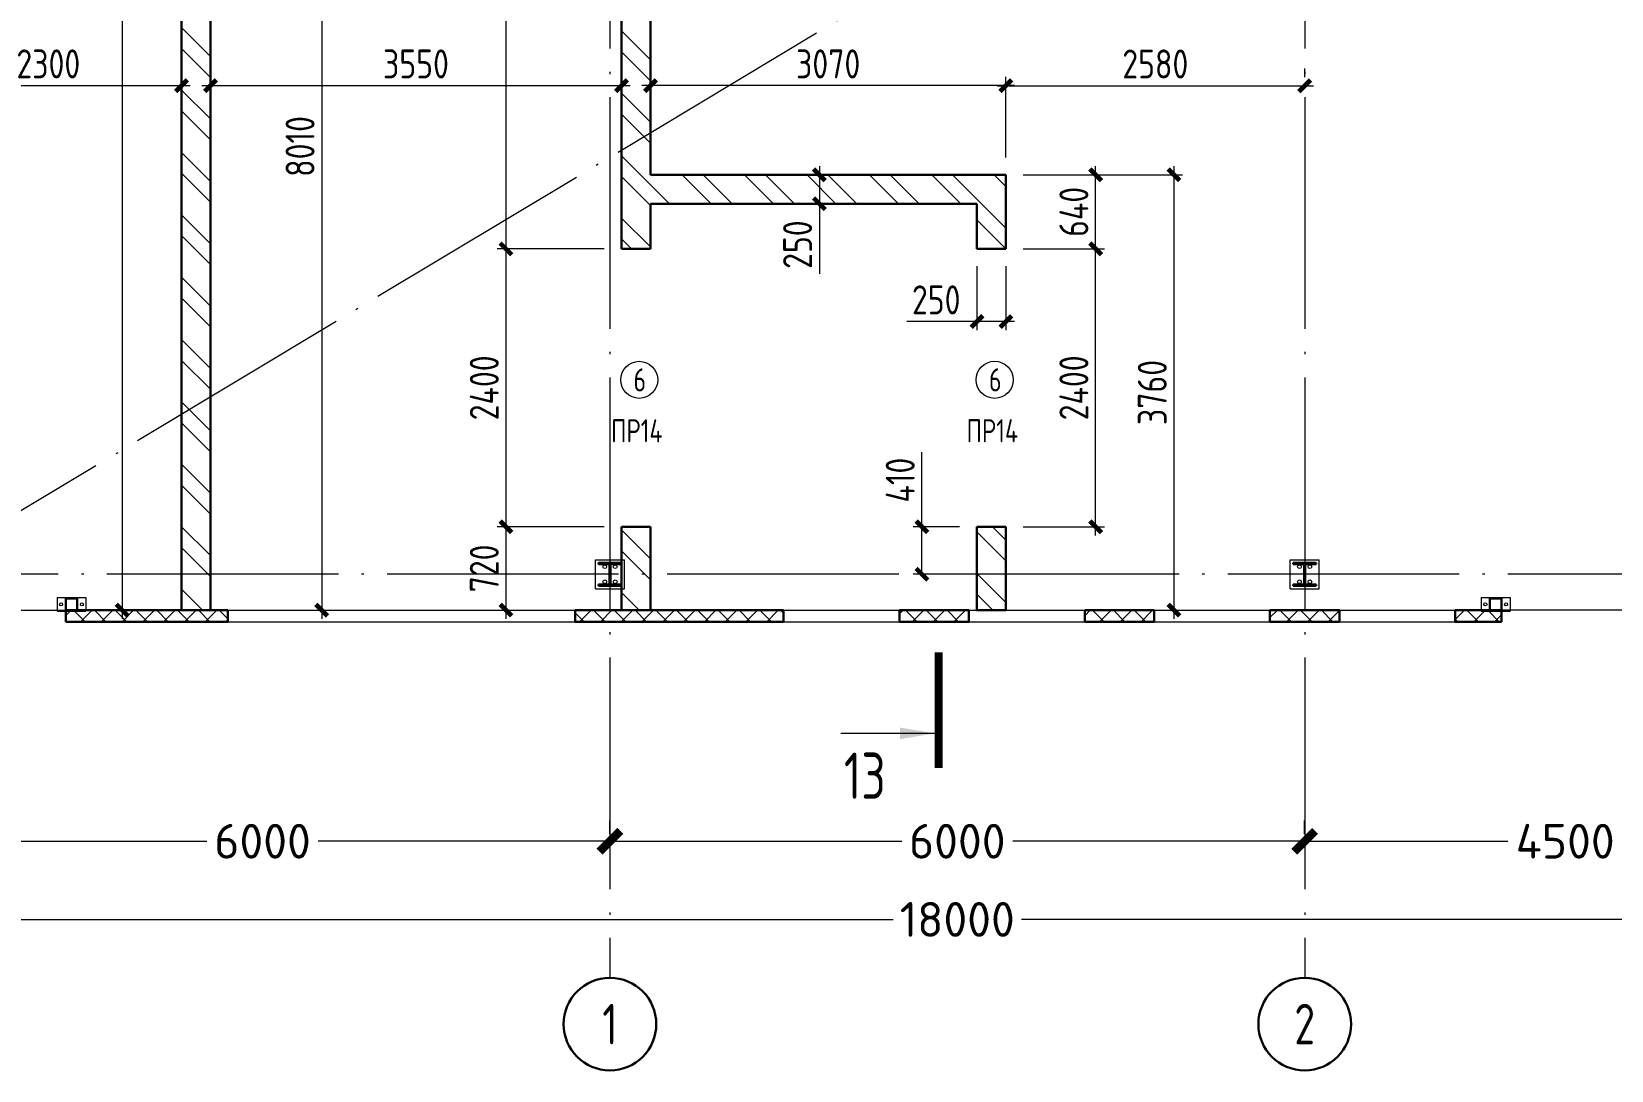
# Model space of a CAD drawing. Extents: x -965262 to 1142518, y -357520 to 71675.
# Drawn here: x 639546 to 653190, y -229648 to -220676 of the extents above; entities that cross this region are included whole.
import ezdxf

# ---------------------------------------------------------------- set-up
doc = ezdxf.new("R2010")
doc.units = 0
doc.header["$LTSCALE"] = 10
doc.linetypes.add('DOTE', pattern=[2.42, 2, -0.2, 0.02, -0.2])
doc.layers.get('0').update_dxf_attribs({"linetype": 'CONTINUOUS', "lineweight": 30})
doc.layers.get('Defpoints').update_dxf_attribs({"linetype": 'CONTINUOUS'})
doc.layers.add('DOTE', color=7, linetype='DOTE', lineweight=9)
doc.styles.add('GOST 2.304', font='isocpeur.ttf', dxfattribs={"width": 0.75, "height": 250})
doc.styles.get("Standard").update_dxf_attribs({"font": 'isocpeur.ttf', "height": 300})
doc.styles.add('ГОСТ 2м', font='isocpeur.ttf', dxfattribs={"width": 0.8, "height": 250})
doc.dimstyles.get("Standard").update_dxf_attribs({"dimscale": 100, "dimtxt": 300, "dimasz": 1.8, "dimexe": 1.8, "dimexo": 0.625, "dimgap": 0.9, "dimtad": 0, "dimdec": 0, "dimzin": 0, "dimdsep": 46, "dimtxsty": 'Standard', "dimblk": 'ARCHTICK', "dimcen": 0.9, "dimclrd": 256, "dimclre": 256, "dimclrt": 256, "dimadec": 0, "dimazin": 0, "dimtfac": 1, "dimtdec": 0, "dimtofl": 0, "dimtmove": 0, "dimatfit": 3, "dimfxl": 1, "dimtolj": 1, "dimtzin": 0, "dimlwd": 15, "dimlwe": 15, "dimarcsym": 0})
doc.dimstyles.new('ГОСТ 2м', dxfattribs={"dimtxt": 250, "dimasz": 100, "dimexe": 75, "dimexo": 150, "dimgap": 62.5, "dimtad": 1, "dimdec": 0, "dimtxsty": 'ГОСТ 2м', "dimblk": 'ARCHTICK', "dimcen": 150, "dimdle": 75, "dimclrd": 256, "dimclre": 256, "dimclrt": 256, "dimadec": 0, "dimazin": 0, "dimtfac": 1, "dimtdec": 0, "dimtmove": 0, "dimatfit": 3, "dimldrblk": 'OBLIQUE', "dimfxl": 1, "dimlwd": 15, "dimlwe": 15, "dimarcsym": 0})

# ---------------------------------------------------------------- blocks, each defined once
blk = doc.blocks.new('MC2#1')
at = {"lineweight": 15}
for p, q in [((-47725, -10175), (-47475, -10175)), ((-47725, -10425), (-47725, -10175)), ((-47475, -10425), (-47475, -10175)), ((-47725, -10425), (-47475, -10425))]:
    blk.add_line(p, q, dxfattribs=at)
for p, q in [((-47700, -10200), (-47500, -10200)), ((-47700, -10212), (-47700, -10200)), ((-47700, -10212), (-47604, -10212)), ((-47604, -10388), (-47604, -10212)), ((-47596, -10388), (-47596, -10212)), ((-47596, -10212), (-47500, -10212)), ((-47500, -10212), (-47500, -10200)), ((-47700, -10400), (-47700, -10388)), ((-47700, -10388), (-47604, -10388)), ((-47700, -10400), (-47500, -10400)), ((-47596, -10388), (-47500, -10388)), ((-47500, -10400), (-47500, -10388))]:
    blk.add_line(p, q)
for centre, major_axis, start_param, end_param in [((-47645, -10235), (-11.3, -11.3), 0.785398, 7.068583), ((-47555, -10235), (-11.3, -11.3), 0.785398, 7.068583), ((-47645, -10365), (-11.3, 11.3), 2.356194490191857, 8.639379797371443), ((-47555, -10365), (-11.3, 11.3), 2.356194490191857, 8.639379797371443)]:
    blk.add_ellipse(centre, major_axis=major_axis, ratio=1, start_param=start_param, end_param=end_param, dxfattribs=at)
blk = doc.blocks.new('EC3')
at = {"lineweight": 15}
for p, q in [((67649, 6194), (67649, 4528)), ((68449, 6194), (67649, 6194)), ((68449, 6194), (68449, 4528)), ((68449, 4528), (67649, 4528))]:
    blk.add_line(p, q, dxfattribs=at)
for p, q in [((68382, 5694), (67715, 5694)), ((67715, 5694), (67715, 5028)), ((68382, 5694), (68382, 5028)), ((68382, 5028), (67715, 5028))]:
    blk.add_line(p, q)
for centre in [(68049, 5961), (68049, 4761)]:
    blk.add_circle(centre, 86.7, dxfattribs=at)
blk = doc.blocks.new('_ArchTick')
at = {"color": 0, "linetype": 'ByBlock', "lineweight": 0, "const_width": 0.4}
blk.add_lwpolyline([(-0.5, -0.5), (0.5, 0.5)], dxfattribs=at)
blk = doc.blocks.new('*D517')
at = {"lineweight": 15, "transparency": 16777216}
for p, q in [((642052, -217588), (642052, -225748)), ((641751, -217663), (642127, -217663)), ((641902, -225673), (641977, -225673))]:
    blk.add_line(p, q, dxfattribs=at)
at = {"layer": 'Defpoints', "color": 0, "lineweight": 15, "transparency": 16777216}
for p in [(641601, -217663, 1808), (642052, -225673), (642052, -225673)]:
    blk.add_point(p, dxfattribs=at)
at = {"lineweight": 15, "transparency": 16777216, "xscale": 100, "yscale": 100, "zscale": 100}
for p, rotation in [((642052, -217663), 90), ((642052, -225673), 270)]:
    blk.add_blockref('_ArchTick', p, dxfattribs=dict(at, rotation=rotation))
at = {"lineweight": 15, "transparency": 16777216, "insert": (641865, -221668), "char_height": 250, "attachment_point": 5, "rotation": 90, "style": 'ГОСТ 2м'}
blk.add_mtext('8010', dxfattribs=at)
blk = doc.blocks.new('_Oblique')
at = {"color": 0, "linetype": 'ByBlock', "lineweight": -2}
blk.add_line((-0.5, -0.5), (0.5, 0.5), dxfattribs=at)
blk = doc.blocks.new('*D519')
at = {"lineweight": 15, "transparency": 16777216}
for p, q in [((643643, -217588), (643643, -222628)), ((643851, -217663), (643568, -217663)), ((644491, -222553), (643568, -222553))]:
    blk.add_line(p, q, dxfattribs=at)
at = {"layer": 'Defpoints', "color": 0, "lineweight": 15, "transparency": 16777216}
for p in [(644001, -217663, 1808), (643643, -222553), (644641, -222553, 1808)]:
    blk.add_point(p, dxfattribs=at)
at = {"lineweight": 15, "transparency": 16777216, "xscale": 100, "yscale": 100, "zscale": 100}
for p, rotation in [((643643, -217663), 90), ((643643, -222553), 270)]:
    blk.add_blockref('_ArchTick', p, dxfattribs=dict(at, rotation=rotation))
at = {"lineweight": 15, "transparency": 16777216, "insert": (643456, -220108), "char_height": 250, "attachment_point": 5, "rotation": 90, "style": 'ГОСТ 2м'}
blk.add_mtext('4890', dxfattribs=at)
blk = doc.blocks.new('*D291')
at = {"lineweight": 15, "transparency": 16777216}
for p, q in [((638541, -220993), (638541, -221068)), ((640841, -220993), (640841, -221068)), ((638466, -221143), (640916, -221143))]:
    blk.add_line(p, q, dxfattribs=at)
at = {"layer": 'Defpoints', "color": 0, "lineweight": 15, "transparency": 16777216}
for p in [(638541, -221143, 1808), (640841, -221143, 1808), (640841, -221143)]:
    blk.add_point(p, dxfattribs=at)
at = {"lineweight": 15, "transparency": 16777216, "xscale": 100, "yscale": 100, "zscale": 100, "rotation": 180}
blk.add_blockref('_ArchTick', (638541, -221143), dxfattribs=at)
at = {"lineweight": 15, "transparency": 16777216, "xscale": 100, "yscale": 100, "zscale": 100}
blk.add_blockref('_ArchTick', (640841, -221143), dxfattribs=at)
at = {"lineweight": 15, "transparency": 16777216, "insert": (639691, -220955), "char_height": 250, "attachment_point": 5, "style": 'ГОСТ 2м'}
blk.add_mtext('2300', dxfattribs=at)
blk = doc.blocks.new('*D292')
at = {"lineweight": 15, "transparency": 16777216}
for p, q in [((641091, -220993), (641091, -221068)), ((644641, -220993), (644641, -221068)), ((641016, -221143), (644716, -221143))]:
    blk.add_line(p, q, dxfattribs=at)
at = {"layer": 'Defpoints', "color": 0, "lineweight": 15, "transparency": 16777216}
for p in [(641091, -221143, 1808), (644641, -221143, 1808), (644641, -221143)]:
    blk.add_point(p, dxfattribs=at)
at = {"lineweight": 15, "transparency": 16777216, "xscale": 100, "yscale": 100, "zscale": 100, "rotation": 180}
blk.add_blockref('_ArchTick', (641091, -221143), dxfattribs=at)
at = {"lineweight": 15, "transparency": 16777216, "xscale": 100, "yscale": 100, "zscale": 100}
blk.add_blockref('_ArchTick', (644641, -221143), dxfattribs=at)
at = {"lineweight": 15, "transparency": 16777216, "insert": (642866, -220955), "char_height": 250, "attachment_point": 5, "style": 'ГОСТ 2м'}
blk.add_mtext('3550', dxfattribs=at)
blk = doc.blocks.new('*D293')
at = {"lineweight": 15, "transparency": 16777216}
for p, q in [((644891, -220993), (644891, -221068)), ((648036, -221143), (644816, -221143)), ((647961, -221763), (647961, -221068))]:
    blk.add_line(p, q, dxfattribs=at)
at = {"layer": 'Defpoints', "color": 0, "lineweight": 15, "transparency": 16777216}
for p in [(644891, -221143), (644891, -221143), (647961, -221913, 1808)]:
    blk.add_point(p, dxfattribs=at)
at = {"lineweight": 15, "transparency": 16777216, "xscale": 100, "yscale": 100, "zscale": 100, "rotation": 180}
blk.add_blockref('_ArchTick', (644891, -221143), dxfattribs=at)
at = {"lineweight": 15, "transparency": 16777216, "xscale": 100, "yscale": 100, "zscale": 100}
blk.add_blockref('_ArchTick', (647961, -221143), dxfattribs=at)
at = {"lineweight": 15, "transparency": 16777216, "insert": (646426, -220955), "char_height": 250, "attachment_point": 5, "style": 'ГОСТ 2м'}
blk.add_mtext('3070', dxfattribs=at)
blk = doc.blocks.new('*D520')
at = {"lineweight": 15, "transparency": 16777216}
for p, q in [((640691, -214013), (640253, -214013)), ((640328, -213938), (640328, -225748)), ((640178, -225673), (640253, -225673))]:
    blk.add_line(p, q, dxfattribs=at)
at = {"layer": 'Defpoints', "color": 0, "lineweight": 15, "transparency": 16777216}
for p in [(640841, -214013, 1808), (640328, -225673), (640328, -225673)]:
    blk.add_point(p, dxfattribs=at)
at = {"lineweight": 15, "transparency": 16777216, "xscale": 100, "yscale": 100, "zscale": 100}
for p, rotation in [((640328, -214013), 90), ((640328, -225673), 270)]:
    blk.add_blockref('_ArchTick', p, dxfattribs=dict(at, rotation=rotation))
at = {"lineweight": 15, "transparency": 16777216, "insert": (640141, -219843), "char_height": 250, "attachment_point": 5, "rotation": 90, "style": 'ГОСТ 2м'}
blk.add_mtext('11660', dxfattribs=at)
blk = doc.blocks.new('*D521')
at = {"lineweight": 15, "transparency": 16777216}
for p, q in [((643643, -222478), (643643, -225028)), ((644491, -222553), (643568, -222553)), ((644492, -224953), (643568, -224953))]:
    blk.add_line(p, q, dxfattribs=at)
at = {"layer": 'Defpoints', "color": 0, "lineweight": 15, "transparency": 16777216}
for p in [(644641, -222553, 1808), (643643, -224953), (644642, -224953, 1808)]:
    blk.add_point(p, dxfattribs=at)
at = {"lineweight": 15, "transparency": 16777216, "xscale": 100, "yscale": 100, "zscale": 100}
for p, rotation in [((643643, -222553), 90), ((643643, -224953), 270)]:
    blk.add_blockref('_ArchTick', p, dxfattribs=dict(at, rotation=rotation))
at = {"lineweight": 15, "transparency": 16777216, "insert": (643456, -223753), "char_height": 250, "attachment_point": 5, "rotation": 90, "style": 'ГОСТ 2м'}
blk.add_mtext('2400', dxfattribs=at)
blk = doc.blocks.new('*D522')
at = {"lineweight": 15, "transparency": 16777216}
for p, q in [((644491, -224953), (643568, -224953)), ((643643, -224878), (643643, -225748)), ((643493, -225673), (643568, -225673))]:
    blk.add_line(p, q, dxfattribs=at)
at = {"layer": 'Defpoints', "color": 0, "lineweight": 15, "transparency": 16777216}
for p in [(644641, -224953, 1808), (643643, -225673), (643643, -225673)]:
    blk.add_point(p, dxfattribs=at)
at = {"lineweight": 15, "transparency": 16777216, "xscale": 100, "yscale": 100, "zscale": 100}
for p, rotation in [((643643, -224953), 90), ((643643, -225673), 270)]:
    blk.add_blockref('_ArchTick', p, dxfattribs=dict(at, rotation=rotation))
at = {"lineweight": 15, "transparency": 16777216, "insert": (643456, -225313), "char_height": 250, "attachment_point": 5, "rotation": 90, "style": 'ГОСТ 2м'}
blk.add_mtext('720', dxfattribs=at)
blk = doc.blocks.new('*D294')
at = {"lineweight": 15, "transparency": 16777216}
for p, q in [((650541, -220994), (650541, -221069)), ((647886, -221144), (650616, -221144)), ((647961, -221763), (647961, -221069))]:
    blk.add_line(p, q, dxfattribs=at)
at = {"layer": 'Defpoints', "color": 0, "lineweight": 15, "transparency": 16777216}
for p in [(650541, -221144), (650541, -221144), (647961, -221913, 1808)]:
    blk.add_point(p, dxfattribs=at)
at = {"lineweight": 15, "transparency": 16777216, "xscale": 100, "yscale": 100, "zscale": 100, "rotation": 180}
blk.add_blockref('_ArchTick', (647961, -221144), dxfattribs=at)
at = {"lineweight": 15, "transparency": 16777216, "xscale": 100, "yscale": 100, "zscale": 100}
blk.add_blockref('_ArchTick', (650541, -221144), dxfattribs=at)
at = {"lineweight": 15, "transparency": 16777216, "insert": (649251, -220956), "char_height": 250, "attachment_point": 5, "style": 'ГОСТ 2м'}
blk.add_mtext('2580', dxfattribs=at)
blk = doc.blocks.new('*D523')
at = {"lineweight": 15, "transparency": 16777216}
for p, q in [((647235, -224953), (647235, -224308)), ((647561, -224953), (647160, -224953)), ((647235, -225363), (647235, -224878)), ((647683, -225363), (647160, -225363))]:
    blk.add_line(p, q, dxfattribs=at)
at = {"layer": 'Defpoints', "color": 0, "lineweight": 15, "transparency": 16777216}
for p in [(647711, -224953, 1808), (647235, -225363), (647833, -225363, -904)]:
    blk.add_point(p, dxfattribs=at)
at = {"lineweight": 15, "transparency": 16777216, "xscale": 100, "yscale": 100, "zscale": 100}
for p, rotation in [((647235, -224953), 90), ((647235, -225363), 270)]:
    blk.add_blockref('_ArchTick', p, dxfattribs=dict(at, rotation=rotation))
at = {"lineweight": 15, "transparency": 16777216, "insert": (647048, -224550), "char_height": 250, "attachment_point": 5, "rotation": 90, "style": 'ГОСТ 2м'}
blk.add_mtext('410', dxfattribs=at)
blk = doc.blocks.new('*D524')
at = {"lineweight": 15, "transparency": 16777216}
for p, q in [((648736, -225028), (648736, -222478)), ((648111, -222553), (648811, -222553)), ((648111, -224953), (648811, -224953))]:
    blk.add_line(p, q, dxfattribs=at)
at = {"layer": 'Defpoints', "color": 0, "lineweight": 15, "transparency": 16777216}
for p in [(647961, -222553, 1808), (648736, -222553), (647961, -224953, 1808)]:
    blk.add_point(p, dxfattribs=at)
at = {"lineweight": 15, "transparency": 16777216, "xscale": 100, "yscale": 100, "zscale": 100}
for p, rotation in [((648736, -222553), 90), ((648736, -224953), 270)]:
    blk.add_blockref('_ArchTick', p, dxfattribs=dict(at, rotation=rotation))
at = {"lineweight": 15, "transparency": 16777216, "insert": (648548, -223753), "char_height": 250, "attachment_point": 5, "rotation": 90, "style": 'ГОСТ 2м'}
blk.add_mtext('2400', dxfattribs=at)
blk = doc.blocks.new('*D525')
at = {"lineweight": 15, "transparency": 16777216}
for p, q in [((648736, -222628), (648736, -221838)), ((648111, -221913), (648811, -221913)), ((648111, -222553), (648811, -222553))]:
    blk.add_line(p, q, dxfattribs=at)
at = {"layer": 'Defpoints', "color": 0, "lineweight": 15, "transparency": 16777216}
for p in [(647961, -221913, 1808), (648736, -221913), (647961, -222553, 1808)]:
    blk.add_point(p, dxfattribs=at)
at = {"lineweight": 15, "transparency": 16777216, "xscale": 100, "yscale": 100, "zscale": 100}
for p, rotation in [((648736, -221913), 90), ((648736, -222553), 270)]:
    blk.add_blockref('_ArchTick', p, dxfattribs=dict(at, rotation=rotation))
at = {"lineweight": 15, "transparency": 16777216, "insert": (648548, -222233), "char_height": 250, "attachment_point": 5, "rotation": 90, "style": 'ГОСТ 2м'}
blk.add_mtext('640', dxfattribs=at)
blk = doc.blocks.new('*D526')
at = {"lineweight": 15, "transparency": 16777216}
for p, q in [((647711, -222703), (647711, -223255)), ((647961, -222703), (647961, -223255)), ((647711, -223180), (647106, -223180)), ((648036, -223180), (647711, -223180))]:
    blk.add_line(p, q, dxfattribs=at)
at = {"layer": 'Defpoints', "color": 0, "lineweight": 15, "transparency": 16777216}
for p in [(647711, -222553, 1808), (647961, -222553, 1808), (647711, -223180)]:
    blk.add_point(p, dxfattribs=at)
at = {"lineweight": 15, "transparency": 16777216, "xscale": 100, "yscale": 100, "zscale": 100, "rotation": 180}
blk.add_blockref('_ArchTick', (647711, -223180), dxfattribs=at)
at = {"lineweight": 15, "transparency": 16777216, "xscale": 100, "yscale": 100, "zscale": 100}
blk.add_blockref('_ArchTick', (647961, -223180), dxfattribs=at)
at = {"lineweight": 15, "transparency": 16777216, "insert": (647359, -222993), "char_height": 250, "attachment_point": 5, "style": 'ГОСТ 2м'}
blk.add_mtext('250', dxfattribs=at)
blk = doc.blocks.new('*D295')
at = {"lineweight": 15, "transparency": 16777216}
for p, q in [((646350, -221838), (646350, -222163)), ((646200, -221913), (646275, -221913)), ((646200, -222163), (646275, -222163)), ((646350, -222163), (646350, -222768))]:
    blk.add_line(p, q, dxfattribs=at)
at = {"layer": 'Defpoints', "color": 0, "lineweight": 15, "transparency": 16777216}
for p in [(646350, -221913), (646350, -222163), (646350, -222163)]:
    blk.add_point(p, dxfattribs=at)
at = {"lineweight": 15, "transparency": 16777216, "xscale": 100, "yscale": 100, "zscale": 100}
for p, rotation in [((646350, -221913), 90), ((646350, -222163), 270)]:
    blk.add_blockref('_ArchTick', p, dxfattribs=dict(at, rotation=rotation))
at = {"lineweight": 15, "transparency": 16777216, "insert": (646162, -222516), "char_height": 250, "attachment_point": 5, "rotation": 90, "style": 'ГОСТ 2м'}
blk.add_mtext('250', dxfattribs=at)
blk = doc.blocks.new('*D527')
at = {"lineweight": 15, "transparency": 16777216}
for p, q in [((649412, -221838), (649412, -225748)), ((648111, -221913), (649487, -221913)), ((649262, -225673), (649337, -225673))]:
    blk.add_line(p, q, dxfattribs=at)
at = {"layer": 'Defpoints', "color": 0, "lineweight": 15, "transparency": 16777216}
for p in [(647961, -221913, 1808), (649412, -225673), (649412, -225673)]:
    blk.add_point(p, dxfattribs=at)
at = {"lineweight": 15, "transparency": 16777216, "xscale": 100, "yscale": 100, "zscale": 100}
for p, rotation in [((649412, -221913), 90), ((649412, -225673), 270)]:
    blk.add_blockref('_ArchTick', p, dxfattribs=dict(at, rotation=rotation))
at = {"lineweight": 15, "transparency": 16777216, "insert": (649225, -223793), "char_height": 250, "attachment_point": 5, "rotation": 90, "style": 'ГОСТ 2м'}
blk.add_mtext('3760', dxfattribs=at)
blk = doc.blocks.new('*D562')
at = {"lineweight": 15, "transparency": 16777216}
for p, q in [((650541, -227606), (650541, -227489)), ((655041, -227606), (655041, -227489)), ((650541, -227669), (652296, -227669)), ((655041, -227669), (653286, -227669))]:
    blk.add_line(p, q, dxfattribs=at)
at = {"layer": 'Defpoints', "color": 0, "lineweight": 15, "transparency": 16777216}
for p in [(650541, -227669), (650541, -227669), (655041, -227669, -1451)]:
    blk.add_point(p, dxfattribs=at)
at = {"lineweight": 15, "transparency": 16777216, "xscale": 180, "yscale": 180, "zscale": 180, "rotation": 180}
blk.add_blockref('_ArchTick', (650541, -227669), dxfattribs=at)
at = {"lineweight": 15, "transparency": 16777216, "xscale": 180, "yscale": 180, "zscale": 180}
blk.add_blockref('_ArchTick', (655041, -227669), dxfattribs=at)
at = {"lineweight": 15, "transparency": 16777216, "insert": (652791, -227669), "char_height": 300, "attachment_point": 5}
blk.add_mtext('\\A1;4500', dxfattribs=at)
blk = doc.blocks.new('*D563')
at = {"lineweight": 15, "transparency": 16777216}
for p, q in [((644541, -227606), (644541, -227489)), ((650541, -227606), (650541, -227489)), ((644541, -227669), (647061, -227669)), ((650541, -227669), (648021, -227669))]:
    blk.add_line(p, q, dxfattribs=at)
at = {"layer": 'Defpoints', "color": 0, "lineweight": 15, "transparency": 16777216}
for p in [(644541, -227669), (644541, -227669), (650541, -227669)]:
    blk.add_point(p, dxfattribs=at)
at = {"lineweight": 15, "transparency": 16777216, "xscale": 180, "yscale": 180, "zscale": 180, "rotation": 180}
blk.add_blockref('_ArchTick', (644541, -227669), dxfattribs=at)
at = {"lineweight": 15, "transparency": 16777216, "xscale": 180, "yscale": 180, "zscale": 180}
blk.add_blockref('_ArchTick', (650541, -227669), dxfattribs=at)
at = {"lineweight": 15, "transparency": 16777216, "insert": (647541, -227669), "char_height": 300, "attachment_point": 5}
blk.add_mtext('\\A1;6000', dxfattribs=at)
blk = doc.blocks.new('*D564')
at = {"lineweight": 15, "transparency": 16777216}
for p, q in [((638541, -227606), (638541, -227489)), ((644541, -227606), (644541, -227489)), ((638541, -227669), (641061, -227669)), ((644541, -227669), (642021, -227669))]:
    blk.add_line(p, q, dxfattribs=at)
at = {"layer": 'Defpoints', "color": 0, "lineweight": 15, "transparency": 16777216}
for p in [(638541, -227669), (638541, -227669), (644541, -227669)]:
    blk.add_point(p, dxfattribs=at)
at = {"lineweight": 15, "transparency": 16777216, "xscale": 180, "yscale": 180, "zscale": 180, "rotation": 180}
blk.add_blockref('_ArchTick', (638541, -227669), dxfattribs=at)
at = {"lineweight": 15, "transparency": 16777216, "xscale": 180, "yscale": 180, "zscale": 180}
blk.add_blockref('_ArchTick', (644541, -227669), dxfattribs=at)
at = {"lineweight": 15, "transparency": 16777216, "insert": (641541, -227669), "char_height": 300, "attachment_point": 5}
blk.add_mtext('\\A1;6000', dxfattribs=at)
blk = doc.blocks.new('*D565')
at = {"lineweight": 15, "transparency": 16777216}
for p, q in [((638541, -228281), (638541, -228164)), ((656541, -228281), (656541, -228164)), ((638541, -228344), (646986, -228344)), ((656541, -228344), (648096, -228344))]:
    blk.add_line(p, q, dxfattribs=at)
at = {"layer": 'Defpoints', "color": 0, "lineweight": 15, "transparency": 16777216}
for p in [(638541, -228344), (656541, -228344), (656541, -228344)]:
    blk.add_point(p, dxfattribs=at)
at = {"lineweight": 15, "transparency": 16777216, "xscale": 180, "yscale": 180, "zscale": 180, "rotation": 180}
blk.add_blockref('_ArchTick', (638541, -228344), dxfattribs=at)
at = {"lineweight": 15, "transparency": 16777216, "xscale": 180, "yscale": 180, "zscale": 180}
blk.add_blockref('_ArchTick', (656541, -228344), dxfattribs=at)
at = {"lineweight": 15, "transparency": 16777216, "insert": (647541, -228344), "char_height": 300, "attachment_point": 5}
blk.add_mtext('\\A1;18000', dxfattribs=at)

msp = doc.modelspace()

# ---------------------------------------------------------------- hatches: boundary and pattern name
at = {"lineweight": 15}
h = msp.add_hatch(dxfattribs=at)
h.set_pattern_fill('ANSI37', color=30, scale=40, angle=90)
h.set_pattern_definition([(135, (2126939.37, -217131.9), (-89.802561, -89.802561), []), (225, (2126939.37, -217131.9), (89.802561, -89.802561), [])])
h.paths.add_polyline_path([(638221.2, -197788.1), (638231.2, -197788.1), (638231.2, -197663.1), (638131.2, -197663.1), (638131.2, -197963.1), (638221.2, -197963.1)])
h.paths.add_polyline_path([(638231.2, -196063.1), (638131.2, -196063.1), (638131.2, -196663.1), (638231.2, -196663.1)])
h.paths.add_polyline_path([(638231.2, -194838.1), (638221.2, -194838.1), (638221.2, -194663.1), (638131.2, -194663.1), (638131.2, -195063.1), (638231.2, -195063.1)])
h.paths.add_polyline_path([(680841.2, -225773.1), (679041.2, -225773.1), (679041.2, -225673.1), (680841.2, -225673.1)])
h.paths.add_polyline_path([(677441.2, -225773.1), (678041.2, -225773.1), (678041.2, -225673.1), (677441.2, -225673.1)])
h.paths.add_polyline_path([(676441.2, -225773.1), (675841.2, -225773.1), (675841.2, -225673.1), (676441.2, -225673.1)])
h.paths.add_polyline_path([(674841.2, -225773.1), (674241.2, -225773.1), (674241.2, -225673.1), (674841.2, -225673.1)])
h.paths.add_polyline_path([(672841.2, -225773.1), (673241.2, -225773.1), (673241.2, -225673.1), (672841.2, -225673.1)])
h.paths.add_polyline_path([(670241.2, -225773.1), (669841.2, -225773.1), (669841.2, -225673.1), (670241.2, -225673.1)])
h.paths.add_polyline_path([(668841.2, -225773.1), (668241.2, -225773.1), (668241.2, -225673.1), (668841.2, -225673.1)])
h.paths.add_polyline_path([(667241.2, -225773.1), (666641.2, -225773.1), (666641.2, -225673.1), (667241.2, -225673.1)])
h.paths.add_polyline_path([(663841.2, -225773.1), (665641.2, -225773.1), (665641.2, -225673.1), (663841.2, -225673.1)])
h.paths.add_polyline_path([(662841.2, -225773.1), (661041.2, -225773.1), (661041.2, -225673.1), (662841.2, -225673.1)])
h.paths.add_polyline_path([(660041.2, -225773.1), (659441.2, -225773.1), (659441.2, -225673.1), (660041.2, -225673.1)])
h.paths.add_polyline_path([(658441.2, -225773.1), (657841.2, -225773.1), (657841.2, -225673.1), (658441.2, -225673.1)])
h.paths.add_polyline_path([(656841.2, -225773.1), (656241.2, -225773.1), (656241.2, -225673.1), (656841.2, -225673.1)])
h.paths.add_polyline_path([(654841.2, -225773.1), (655241.2, -225773.1), (655241.2, -225673.1), (654841.2, -225673.1)])
h.paths.add_polyline_path([(652241.2, -225773.1), (651841.2, -225773.1), (651841.2, -225673.1), (652241.2, -225673.1)])
h.paths.add_polyline_path([(650841.2, -225773.1), (650241.2, -225773.1), (650241.2, -225673.1), (650841.2, -225673.1)])
h.paths.add_polyline_path([(649241.2, -225773.1), (648641.2, -225773.1), (648641.2, -225673.1), (649241.2, -225673.1)])
h.paths.add_polyline_path([(647641.2, -225773.1), (647041.2, -225773.1), (647041.2, -225673.1), (647641.2, -225673.1)])
h.paths.add_polyline_path([(646041.2, -225773.1), (644241.2, -225773.1), (644241.2, -225673.1), (646041.2, -225673.1)])
h.paths.add_polyline_path([(639841.2, -225773.1), (641241.2, -225773.1), (641241.2, -225673.1), (639841.2, -225673.1)])
h.paths.add_polyline_path([(638841.2, -225773.1), (638131.2, -225773.1), (638131.2, -224138.1), (638231.2, -224138.1), (638231.2, -225673.1), (638841.2, -225673.1)])
h.paths.add_polyline_path([(638231.2, -223138.1), (638131.2, -223138.1), (638131.2, -222538.1), (638231.2, -222538.1)])
h.paths.add_polyline_path([(638231.2, -221538.1), (638131.2, -221538.1), (638131.2, -220138.1), (638231.2, -220138.1)])
h.paths.add_polyline_path([(638231.2, -218938.1), (638131.2, -218938.1), (638131.2, -218263.1), (638231.2, -218263.1)])
h.paths.add_polyline_path([(638231.2, -217063.1), (638131.2, -217063.1), (638131.2, -215663.1), (638231.2, -215663.1)])
h.paths.add_polyline_path([(638231.2, -214663.1), (638131.2, -214663.1), (638131.2, -214063.1), (638231.2, -214063.1)])
h.paths.add_polyline_path([(638231.2, -213063.1), (638131.2, -213063.1), (638131.2, -212663.1), (638231.2, -212663.1)])
h.paths.add_polyline_path([(638131.2, -210063.1), (638231.2, -210063.1), (638231.2, -209663.1), (638131.2, -209663.1)])
h.paths.add_polyline_path([(638131.2, -208663.1), (638231.2, -208663.1), (638231.2, -208063.1), (638131.2, -208063.1)])
h.paths.add_polyline_path([(638231.2, -207063.1), (638131.2, -207063.1), (638131.2, -206663.1), (638231.2, -206663.1)])
h.paths.add_polyline_path([(638131.2, -204063.1), (638231.2, -204063.1), (638231.2, -203663.1), (638131.2, -203663.1)])
h.paths.add_polyline_path([(638131.2, -202663.1), (638231.2, -202663.1), (638231.2, -202063.1), (638131.2, -202063.1)])
h.paths.add_polyline_path([(638231.2, -201063.1), (638131.2, -201063.1), (638131.2, -200763.1), (638231.2, -200763.1)])
h.paths.add_polyline_path([(638131.2, -192063.1), (638231.2, -192063.1), (638231.2, -191663.1), (638131.2, -191663.1)])
h.paths.add_polyline_path([(638131.2, -190663.1), (638231.2, -190663.1), (638231.2, -190063.1), (638131.2, -190063.1)])
h.paths.add_polyline_path([(638231.2, -189063.1), (638131.2, -189063.1), (638131.2, -188663.1), (638231.2, -188663.1)])
h.paths.add_polyline_path([(638231.2, -185663.1), (638131.2, -185663.1), (638131.2, -185063.1), (638231.2, -185063.1)])
h.paths.add_polyline_path([(638131.2, -184063.1), (638231.2, -184063.1), (638231.2, -182863), (638131.2, -182863)])
h.paths.add_polyline_path([(638231.2, -180863), (638131.2, -180863), (638131.2, -179223.1), (638231.2, -179223.1)])
h.paths.add_polyline_path([(638131.2, -178223.1), (638231.2, -178223.1), (638231.2, -175863), (638131.2, -175863)])
h.paths.add_polyline_path([(638231.2, -173863), (638131.2, -173863), (638131.2, -172863), (638231.2, -172863)])
h.paths.add_polyline_path([(638231.2, -170863), (638131.2, -170863), (638131.2, -169863), (638231.2, -169863)])
h.paths.add_polyline_path([(638231.2, -167863), (638131.2, -167863), (638131.2, -166763.1), (638231.2, -166763.1)])
h.paths.add_polyline_path([(638131.2, -164363.1), (638231.2, -164363.1), (638231.2, -163663.1), (638131.2, -163663.1)])
h.paths.add_polyline_path([(638131.2, -161663.1), (638231.2, -161663.1), (638231.2, -160928.1), (638131.2, -160928.1)])
h.paths.add_polyline_path([(638231.2, -161028.1), (638741.2, -161028.1), (638741.2, -160928.1), (638231.2, -160928.1)])
h.paths.add_polyline_path([(640741.2, -161028.1), (641741.2, -161028.1), (641741.2, -160928.1), (640741.2, -160928.1)])
h.paths.add_polyline_path([(644206.2, -161028.1), (643741.2, -161028.1), (643741.2, -160928.1), (644206.2, -160928.1)])
h.paths.add_polyline_path([(656866.2, -161028.1), (657976.3, -161028.1), (657976.3, -160928.1), (656866.2, -160928.1)])
h.paths.add_polyline_path([(660976.3, -161028.1), (664791.2, -161028.1), (664791.2, -160928.1), (660976.3, -160928.1)])
h.paths.add_polyline_path([(666291.2, -160928.1), (670791.2, -160928.1), (670791.2, -161028.1), (666291.2, -161028.1)])
h.paths.add_polyline_path([(675976.3, -161028.1), (672291.2, -161028.1), (672291.2, -160928.1), (675976.3, -160928.1)])
h.paths.add_polyline_path([(678976.2, -160928.1), (677976.3, -160928.1), (677976.3, -161028.1), (678976.2, -161028.1)])
h.paths.add_polyline_path([(679976.2, -160928.1), (681476.2, -160928.1), (681476.2, -161028.1), (679976.2, -161028.1)])
h.paths.add_polyline_path([(683976.3, -161028.1), (682976.2, -161028.1), (682976.2, -160928.1), (683976.3, -160928.1)])
h.paths.add_polyline_path([(685976.3, -161028.1), (686976.2, -161028.1), (686976.2, -160928.1), (685976.3, -160928.1)])
h.paths.add_polyline_path([(686876.2, -161028.1), (686976.2, -161028.1), (686976.2, -164293.1), (686876.2, -164293.1)])
h.paths.add_polyline_path([(686876.2, -167553.1), (686976.2, -167553.1), (686976.2, -169063.1), (686876.2, -169063.1)])
h.paths.add_polyline_path([(686876.2, -173863.1), (686976.2, -173863.1), (686976.2, -171663.1), (686876.2, -171663.1)])
h.paths.add_polyline_path([(686876.2, -176863.1), (686976.2, -176863.1), (686976.2, -175863.1), (686876.2, -175863.1)])
h.paths.add_polyline_path([(686876.2, -178863.1), (686976.2, -178863.1), (686976.2, -181063.1), (686876.2, -181063.1)])
h.paths.add_polyline_path([(686876.2, -186363.4), (686976.2, -186363.4), (686976.2, -183663.1), (686876.2, -183663.1)])
h.paths.add_polyline_path([(686976.2, -185028.1), (688176.2, -185028.1), (688176.2, -184928.1), (686976.2, -184928.1)])
h.paths.add_polyline_path([(686976.2, -190363.1), (686876.2, -190363.1), (686876.2, -187363.4), (686976.2, -187363.4)])
h.paths.add_polyline_path([(686741.2, -190463.1), (687276.2, -190463.1), (687276.2, -190363.1), (686741.2, -190363.1)])
h = msp.add_hatch(dxfattribs=at)
h.set_pattern_fill('ANSI32', color=1, scale=40, angle=90)
h.set_pattern_definition([(135, (726689.56, -329300.55), (-269.4077, -269.4077), []), (135, (726689.56, -329120.94), (-269.4077, -269.4077), [])])
h.paths.add_polyline_path([(641091.2, -217663.1), (641601.2, -217663.1), (641601.2, -217413.1), (641091.2, -217413.1), (641091.2, -214263.1), (641601.2, -214263.1), (641601.2, -214013.1), (640841.2, -214013.1), (640841.2, -225673.1), (640841.2, -225673.1), (641091.2, -225673.1)])
h.paths.add_polyline_path([(644641.3, -222553.2), (644891.1, -222553.2), (644891.1, -222163.1), (647711.2, -222163.1), (647711.2, -222553.1), (647961.2, -222553.1), (647961.2, -221913), (644891.4, -221913.1), (644891.1, -214013.1), (644001.1, -214013.1), (644001.1, -214263.1), (644641.2, -214263.1), (644641.1, -217413.1), (644001.1, -217413.1), (644001.1, -217663.1), (644641.3, -217663.1)])
h.paths.add_polyline_path([(644641.1, -225673.1), (644641.1, -225673.1), (644891.1, -225673.1), (644891.1, -224953), (644641.1, -224953.1)])
h.paths.add_polyline_path([(647961.2, -224953), (647711.2, -224953.1), (647711.2, -225673.1), (647711.2, -225673.1), (647961.2, -225673.1)])

# ---------------------------------------------------------------- linework, layer by layer
at = {"color": 1}
for p, q in [((640841.2, -225673.1, 11610.3), (640841.2, -214013.1, 11610.3)), ((644891.1, -214013.1, 11610.3), (644891.4, -221913.1, 11610.3)), ((641091.2, -217663.1, 11610.3), (641091.2, -225673.1, 11610.3)), ((644641.3, -222553.2, 11610.3), (644641.3, -217663.1, 11610.3)), ((644891.4, -221913.1, 11610.3), (647961.2, -221913, 11610.3)), ((647961.2, -221913, 11610.3), (647961.2, -222553.1, 11610.3)), ((647711.2, -222163.1, 11610.3), (644891.1, -222163.1, 11610.3)), ((644891.1, -222163.1, 11610.3), (644891.1, -222553.2, 11610.3)), ((647711.2, -222553.1, 11610.3), (647711.2, -222163.1, 11610.3)), ((644891.1, -222553.2, 11610.3), (644641.3, -222553.2, 11610.3)), ((647961.2, -222553.1, 11610.3), (647711.2, -222553.1, 11610.3)), ((644641.1, -224953.1, 11610.3), (644891.1, -224953, 11610.3)), ((644641.1, -225673.1, 11610.3), (644641.1, -224953.1, 11610.3)), ((644891.1, -224953, 11610.3), (644891.1, -225673.1, 11610.3)), ((647711.2, -224953.1, 11610.3), (647961.2, -224953, 11610.3)), ((647711.2, -225673.1, 11610.3), (647711.2, -224953.1, 11610.3)), ((647961.2, -224953, 11610.3), (647961.2, -225673.1, 11610.3)), ((641091.2, -225673.1, 11610.3), (640841.2, -225673.1, 11610.3)), ((640841.2, -225673.1, 11610.3), (640841.2, -225673.1, 11610.3)), ((644891.1, -225673.1, 11610.3), (644641.1, -225673.1, 11610.3)), ((644641.1, -225673.1, 11610.3), (644641.1, -225673.1, 11610.3)), ((647961.2, -225673.1, 11610.3), (647711.2, -225673.1, 11610.3)), ((647711.2, -225673.1, 11610.3), (647711.2, -225673.1, 11610.3))]:
    msp.add_line(p, q, dxfattribs=at)
at = {"lineweight": 15}
for p, q in [((638841.2, -225673.1, 11610.3), (639841.2, -225673.1, 11610.3)), ((654841.2, -225673.1, 11610.3), (652241.2, -225673.1, 11610.3))]:
    msp.add_line(p, q, dxfattribs=at)
at = {"color": 30, "ltscale": 200}
for p, q in [((641241.2, -225673.1, 11610.3), (639841.2, -225673.1, 11610.3)), ((641241.2, -225773.1, 11610.3), (639841.2, -225773.1, 11610.3)), ((641241.2, -225673.1, 11610.3), (641241.2, -225773.1, 11610.3)), ((646041.2, -225673.1, 11610.3), (644241.2, -225673.1, 11610.3)), ((644241.2, -225673.1, 11610.3), (644241.2, -225773.1, 11610.3)), ((646041.2, -225773.1, 11610.3), (644241.2, -225773.1, 11610.3)), ((647641.2, -225673.1, 11610.3), (647041.2, -225673.1, 11610.3)), ((647641.2, -225773.1, 11610.3), (647041.2, -225773.1, 11610.3)), ((649241.2, -225673.1, 11610.3), (648641.2, -225673.1, 11610.3)), ((649241.2, -225773.1, 11610.3), (648641.2, -225773.1, 11610.3)), ((650841.2, -225673.1, 11610.3), (650241.2, -225673.1, 8350.5)), ((650841.2, -225773.1, 11610.3), (650241.2, -225773.1, 11610.3)), ((652241.2, -225673.1, 11610.3), (651841.2, -225673.1, 11610.3)), ((652241.2, -225773.1, 11610.3), (651841.2, -225773.1, 11610.3))]:
    msp.add_line(p, q, dxfattribs=at)
at = {"color": 30}
for p, q in [((639841.2, -225673.1, 11610.3), (639841.2, -225773.1, 11610.3)), ((646041.2, -225673.1, 8350.5), (646041.2, -225773.1, 11610.3)), ((647041.2, -225673.1, 8350.5), (647041.2, -225773.1, 11610.3)), ((647641.2, -225673.1, 8350.5), (647641.2, -225773.1, 11610.3)), ((648641.2, -225673.1, 8350.5), (648641.2, -225773.1, 11610.3)), ((649241.2, -225673.1, 8350.5), (649241.2, -225773.1, 11610.3)), ((650241.2, -225673.1, 8350.5), (650241.2, -225773.1, 11610.3)), ((650841.2, -225673.1, 8350.5), (650841.2, -225773.1, 11610.3)), ((651841.2, -225673.1, 8350.5), (651841.2, -225773.1, 11610.3)), ((652241.2, -225673.1, 11610.3), (652241.2, -225773.1, 11610.3))]:
    msp.add_line(p, q, dxfattribs=at)
at = {"color": 30, "lineweight": 15}
for p, q in [((641241.2, -225673.1, 11610.3), (644241.2, -225673.1, 11610.3)), ((641241.2, -225773.1, 11610.3), (644241.2, -225773.1, 11610.3)), ((646041.2, -225673.1, 8350.5), (647041.2, -225673.1, 11610.3)), ((646041.2, -225773.1, 11610.3), (647041.2, -225773.1, 14870.1)), ((647641.2, -225673.1, 8350.5), (648641.2, -225673.1, 11610.3)), ((647641.2, -225773.1, 11610.3), (648641.2, -225773.1, 14870.1)), ((649241.2, -225673.1, 11610.3), (650241.2, -225673.1, 14870.1)), ((649241.2, -225773.1, 14870.1), (650241.2, -225773.1, 18129.9)), ((650841.2, -225673.1, 11610.3), (651841.2, -225673.1, 14870.1)), ((650841.2, -225773.1, 14870.1), (651841.2, -225773.1, 18129.9))]:
    msp.add_line(p, q, dxfattribs=at)
at = {"color": 5, "lineweight": 15, "ltscale": 100}
msp.add_line((647346.1, -226737.4, 8350.5), (646536.1, -226737.4, 8350.5), dxfattribs=at)
at = {"color": 30, "lineweight": 15, "elevation": 11610.3}
msp.add_lwpolyline([(639841.2, -225773.1), (641241.2, -225773.1), (641241.2, -225673.1), (639841.2, -225673.1)], close=True, dxfattribs=at)
at = {"color": 5, "lineweight": 15, "ltscale": 100, "const_width": 70, "elevation": 8350.5}
msp.add_lwpolyline([(647381.1, -227037.4), (647381.1, -226037.4)], dxfattribs=at)
at = {"lineweight": 15}
for centre in [(644794, -223683.7, 9801.8), (647864, -223683.6, 9801.8)]:
    msp.add_circle(centre, 160, dxfattribs=at)
at = {"color": 5, "lineweight": 15, "ltscale": 100}
msp.add_solid([(647346.1, -226737.4, 8350.5), (647045.7, -226687.1, 8350.5), (647045.7, -226787.6, 8350.5)], dxfattribs=at)
at = {"layer": 'DOTE', "ltscale": 100, "extrusion": (0, -1, 0)}
for p, q in [((644541.2, -187363.4, 8350.5), (644541.2, -228848.4, 8350.5)), ((650541.2, -187363.4, 8350.5), (650541.2, -228848.4, 8350.5))]:
    msp.add_line(p, q, dxfattribs=at)
at = {"layer": 'DOTE', "ltscale": 100}
for p, q in [((656700.3, -214462.6, 11716.6), (638341.1, -225483.2, 8313.5)), ((688176.2, -225363.1, 10706.1), (635608.9, -225363.1, 8350.5))]:
    msp.add_line(p, q, dxfattribs=at)
at = {"layer": 'DOTE', "linetype": 'Continuous', "lineweight": 30}
for centre in [(644541.2, -229248.4, 8350.5), (650541.2, -229248.4, 8350.5)]:
    msp.add_circle(centre, 400, dxfattribs=at)

# ---------------------------------------------------------------- block references
at = {"lineweight": 15}
for p in [(692141.2, -215063.1, 11610.3), (698141.2, -215063.1, 11610.3)]:
    msp.add_blockref('MC2#1', p, dxfattribs=at)
at = {"lineweight": 15, "xscale": 0.1500000000232831, "yscale": 0.1500000000232831, "zscale": 0.1500000000232831, "rotation": 90}
for p in [(640695.3, -235830.4, 11610.3), (652995.3, -235830.4, 11610.3)]:
    msp.add_blockref('EC3', p, dxfattribs=at)

# ---------------------------------------------------------------- texts
at = {"color": 4, "lineweight": 15, "width": 0.75}
for s, p in [('6', (644744.9, -223784.3, 9801.8)), ('6', (647814.9, -223784.2, 9801.8)), ('ПР14', (644551, -224223.8, 6899.2)), ('ПР14', (647621.1, -224223.7, 6899.2))]:
    msp.add_text(s, height=200, dxfattribs=at).set_placement(p)
at = {"color": 5, "lineweight": 15, "ltscale": 100, "style": 'GOST 2.304', "width": 0.75}
msp.add_text('13', height=400, dxfattribs=at).set_placement((646561.8, -227303, 8350.5))
at = {"layer": 'DOTE', "linetype": 'Continuous', "lineweight": 30, "ltscale": 100, "char_height": 350, "width": 800, "attachment_point": 5, "style": 'GOST 2.304'}
for s, insert in [('1', (644541.2, -229248.4, 8350.5)), ('2', (650541.2, -229248.4, 8350.5))]:
    msp.add_mtext(s, dxfattribs=dict(at, insert=insert))

# ---------------------------------------------------------------- dimensions: what is measured, and where the dimension line sits
at = {"lineweight": 15}
for base, p1, p2, picture, middle in [((640328, -225673.1, 9801.8), (640841.2, -214013.1, 11610.3), (640328, -225673.1, 9801.8), '*D520', (640140.5, -219843.1, 9801.8)), ((642052.4, -225673.1, 9801.8), (641601.2, -217663.1, 11610.3), (642052.4, -225673.1, 9801.8), '*D517', (641864.9, -221668.1, 9801.8)), ((643643.4, -222553.2, 9801.8), (644001.1, -217663.1, 11610.3), (644641.3, -222553.2, 11610.3), '*D519', (643455.9, -220108.1, 9801.8)), ((646349.7, -222163.1, 9801.8), (646349.7, -221913.1, 9801.8), (646349.7, -222163.1, 9801.8), '*D295', (646162.2, -222515.6, 9801.8)), ((648735.7, -221913, 9801.8), (647961.2, -222553.1, 11610.3), (647961.2, -221913, 11610.3), '*D525', (648548.2, -222233, 9801.8)), ((649412.3, -225673.1, 9801.8), (647961.2, -221913, 11610.3), (649412.3, -225673.1, 9801.8), '*D527', (649224.8, -223793, 9801.8)), ((643643.4, -224953.1, 9801.8), (644641.3, -222553.2, 11610.3), (644642, -224953.1, 11610.3), '*D521', (643455.9, -223753.1, 9801.8)), ((648735.7, -222553.1, 9801.8), (647961.2, -224953, 11610.3), (647961.2, -222553.1, 11610.3), '*D524', (648548.2, -223753, 9801.8)), ((643643.4, -225673.1, 9801.8), (644641.1, -224953.1, 11610.3), (643643.4, -225673.1, 9801.8), '*D522', (643455.9, -225313.1, 9801.8))]:
    dim = msp.add_linear_dim(base=base, p1=p1, p2=p2, angle=90, dimstyle='ГОСТ 2м', dxfattribs=at)
    dim.commit()
    dim.dimension.update_dxf_attribs({"geometry": picture, "text_midpoint": middle})
for base, p1, p2, dimstyle, picture, middle in [((640841.2, -221142.9, 9801.8), (638541.2, -221142.9, 11610.3), (640841.2, -221142.9, 11610.3), 'ГОСТ 2м', '*D291', (639691.2, -220955.4, 9801.8)), ((644641.3, -221142.9, 9801.8), (641091.2, -221142.9, 11610.3), (644641.3, -221142.9, 11610.3), 'ГОСТ 2м', '*D292', (642866.2, -220955.4, 9801.8)), ((644891.4, -221142.9, 9801.8), (647961.2, -221913, 11610.3), (644891.4, -221142.9, 9801.8), 'ГОСТ 2м', '*D293', (646426.3, -220955.4, 9801.8)), ((650541.2, -221143.6, 9801.8), (647961.2, -221913, 11610.3), (650541.2, -221143.6, 9801.8), 'ГОСТ 2м', '*D294', (649251.2, -220956.1, 9801.8)), ((647711.2, -223180.4, 9801.8), (647961.2, -222553.1, 11610.3), (647711.2, -222553.1, 11610.3), 'ГОСТ 2м', '*D526', (647358.7, -222992.9, 9801.8)), ((638541.2, -227668.7, 9801.8), (644541.2, -227668.7, 9801.8), (638541.2, -227668.7, 9801.8), 'Standard', '*D564', (641541.2, -227668.7, 9801.8)), ((644541.2, -227668.7, 9801.8), (650541.2, -227668.7, 9801.8), (644541.2, -227668.7, 9801.8), 'Standard', '*D563', (647541.2, -227668.7, 9801.8)), ((650541.2, -227668.7, 9801.8), (655041.2, -227668.7, 8350.5), (650541.2, -227668.7, 9801.8), 'Standard', '*D562', (652791.2, -227668.7, 9801.8)), ((656541.2, -228343.9, 9801.8), (638541.2, -228343.9, 9801.8), (656541.2, -228343.9, 9801.8), 'Standard', '*D565', (647541.2, -228343.9, 9801.8))]:
    dim = msp.add_linear_dim(base=base, p1=p1, p2=p2, dimstyle=dimstyle, dxfattribs=at)
    dim.commit()
    dim.dimension.update_dxf_attribs({"geometry": picture, "text_midpoint": middle})
dim = msp.add_linear_dim(base=(647235, -225363.1, 9801.8), p1=(647711.2, -224953.1, 11610.3), p2=(647832.7, -225363.1, 8898.3), angle=90, dimstyle='ГОСТ 2м', dxfattribs=at)
dim.commit()
dim.dimension.update_dxf_attribs({"geometry": '*D523', "text_midpoint": (647235, -224550.1, 9801.8), "dimtype": 160})

doc.saveas('drawing.dxf')
